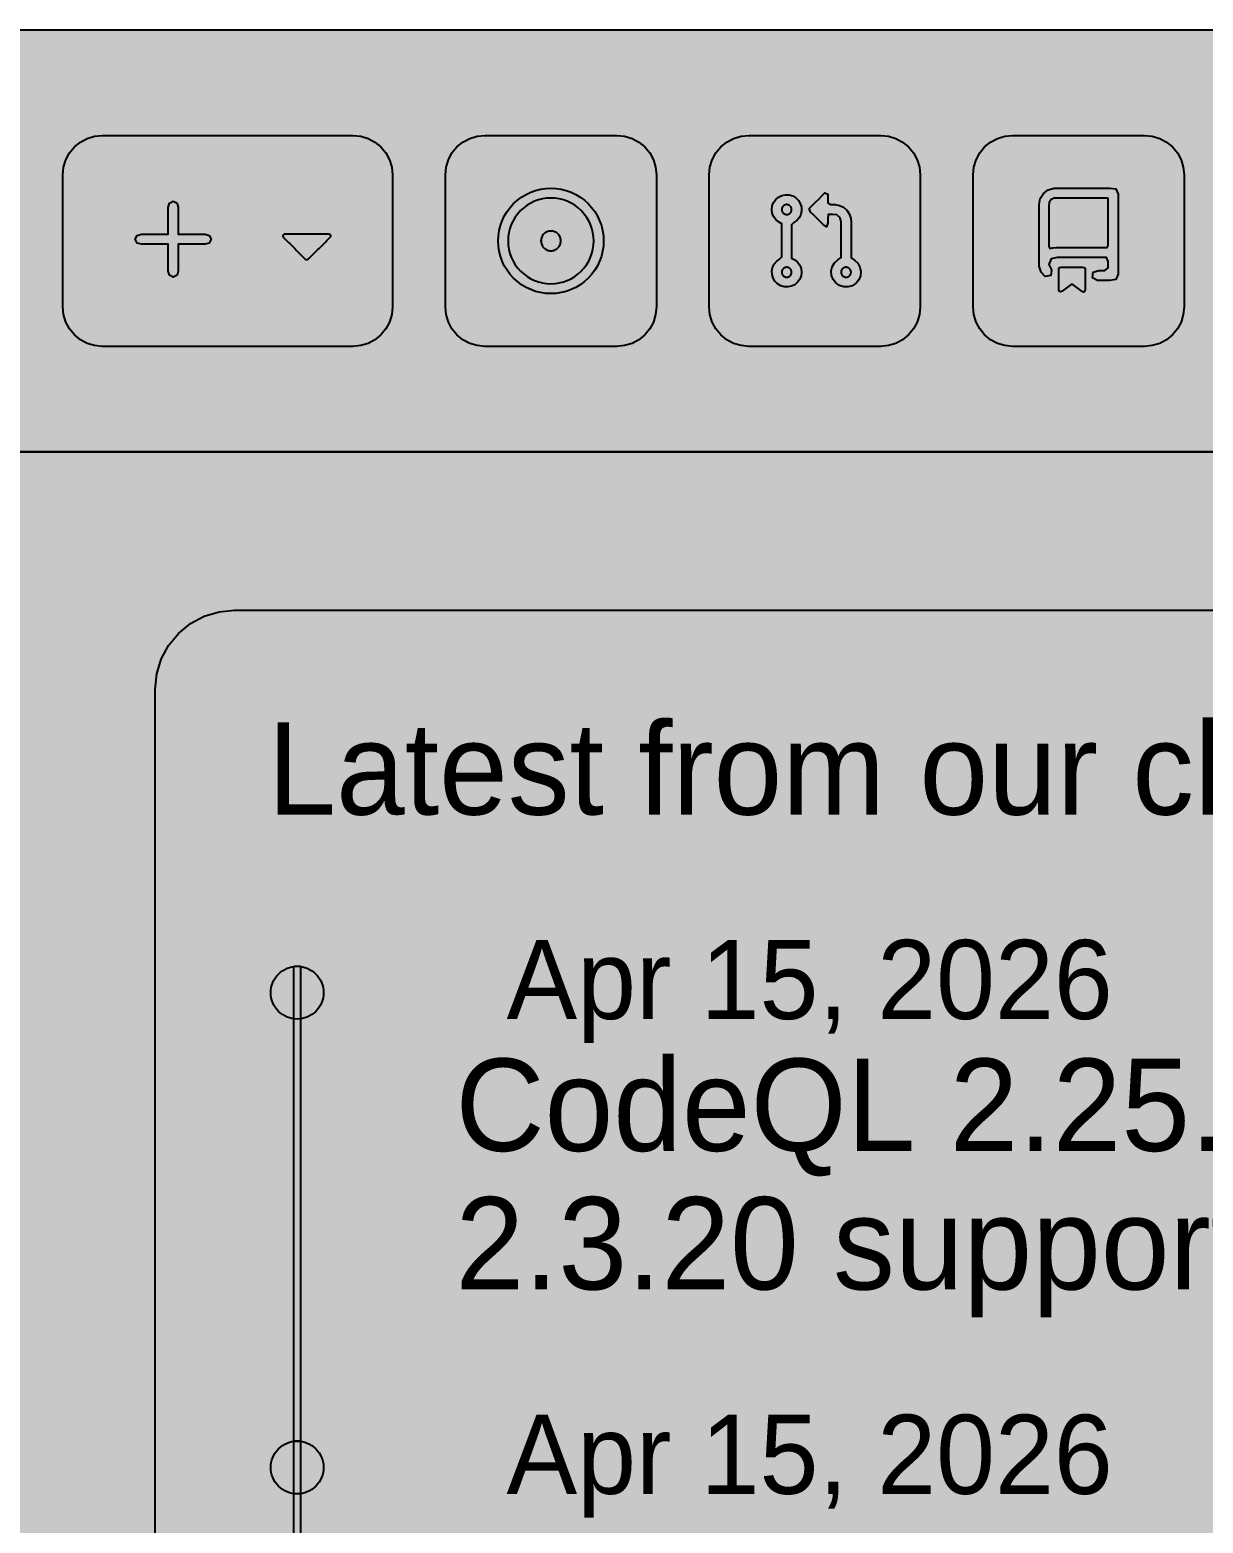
# Model space of a CAD drawing. Extents: x 0 to 2255, y 0 to 8703.
# Drawn here: x 1009 to 1186.9, y 8476.6 to 8703 of the extents above; entities that cross this region are included whole.
import ezdxf

# ---------------------------------------------------------------- set-up
doc = ezdxf.new("R2010")
doc.units = 0

msp = doc.modelspace()

# ---------------------------------------------------------------- hatches: boundary and pattern name
at = {"true_color": 0x0d1117}
for points in [[(0, 8703), (1280, 8703), (1280, 0.44), (0, 0.44)], [(0, 8639), (1280, 8639), (1280, 0.44), (0, 0.44)], [(1040.03, 8615), (1244, 8615), (1244, 8615), (1246.34, 8614.77), (1248.59, 8614.09), (1250.67, 8612.98), (1252.49, 8611.49), (1253.98, 8609.67), (1255.09, 8607.59), (1255.77, 8605.34), (1256, 8603), (1256, 8256), (1256, 8256), (1255.77, 8253.66), (1255.09, 8251.41), (1253.98, 8249.33), (1252.49, 8247.51), (1250.67, 8246.02), (1248.59, 8244.91), (1246.34, 8244.23), (1244, 8244), (1040.03, 8244), (1040.03, 8244), (1037.69, 8244.23), (1035.44, 8244.91), (1033.36, 8246.02), (1031.55, 8247.51), (1030.05, 8249.33), (1028.94, 8251.41), (1028.26, 8253.66), (1028.03, 8256), (1028.03, 8603), (1028.03, 8603), (1028.26, 8605.34), (1028.94, 8607.59), (1030.05, 8609.67), (1031.55, 8611.49), (1033.36, 8612.98), (1035.44, 8614.09), (1037.69, 8614.77), (1040.03, 8615)]]:
    msp.add_hatch(color=256, dxfattribs=at).paths.add_polyline_path(points, flags=0)
at = {"true_color": 0x010409}
for points in [[(0, 8703), (1280, 8703), (1280, 8639), (0, 8639)], [(0, 8639), (1280, 8639), (1280, 0.44), (0, 0.44)]]:
    msp.add_hatch(color=256, dxfattribs=at).paths.add_polyline_path(points, flags=0)
at = {"true_color": 0x9198a1}
h = msp.add_hatch(color=256, dxfattribs=at)
h.paths.add_polyline_path([(1088, 8679), (1088.78, 8678.96), (1089.56, 8678.85), (1090.32, 8678.66), (1091.06, 8678.39), (1091.77, 8678.06), (1092.44, 8677.65), (1093.08, 8677.18), (1093.66, 8676.66), (1094.18, 8676.08), (1094.65, 8675.44), (1095.06, 8674.77), (1095.39, 8674.06), (1095.66, 8673.32), (1095.85, 8672.56), (1095.96, 8671.78), (1096, 8671), (1095.96, 8670.22), (1095.85, 8669.44), (1095.66, 8668.68), (1095.39, 8667.94), (1095.06, 8667.23), (1094.65, 8666.56), (1094.18, 8665.92), (1093.66, 8665.34), (1093.08, 8664.82), (1092.44, 8664.35), (1091.77, 8663.94), (1091.06, 8663.61), (1090.32, 8663.34), (1089.56, 8663.15), (1088.78, 8663.04), (1088, 8663), (1087.22, 8663.04), (1086.44, 8663.15), (1085.68, 8663.34), (1084.94, 8663.61), (1084.23, 8663.94), (1083.56, 8664.35), (1082.92, 8664.82), (1082.34, 8665.34), (1081.82, 8665.92), (1081.35, 8666.56), (1080.94, 8667.23), (1080.61, 8667.94), (1080.34, 8668.68), (1080.15, 8669.44), (1080.04, 8670.22), (1080, 8671), (1080.04, 8671.78), (1080.15, 8672.56), (1080.34, 8673.32), (1080.61, 8674.06), (1080.94, 8674.77), (1081.35, 8675.44), (1081.82, 8676.08), (1082.34, 8676.66), (1082.92, 8677.18), (1083.56, 8677.65), (1084.23, 8678.06), (1084.94, 8678.39), (1085.68, 8678.66), (1086.44, 8678.85), (1087.22, 8678.96), (1088, 8679)], flags=0)
h.paths.add_polyline_path([(1081.5, 8671), (1081.53, 8670.36), (1081.62, 8669.73), (1081.78, 8669.11), (1081.99, 8668.51), (1082.27, 8667.94), (1082.59, 8667.39), (1082.98, 8666.88), (1083.4, 8666.4), (1083.88, 8665.98), (1084.39, 8665.59), (1084.94, 8665.27), (1085.51, 8664.99), (1086.11, 8664.78), (1086.73, 8664.62), (1087.36, 8664.53), (1088, 8664.5), (1088.64, 8664.53), (1089.27, 8664.62), (1089.89, 8664.78), (1090.49, 8664.99), (1091.06, 8665.27), (1091.61, 8665.59), (1092.12, 8665.98), (1092.6, 8666.4), (1093.02, 8666.88), (1093.41, 8667.39), (1093.73, 8667.94), (1094.01, 8668.51), (1094.22, 8669.11), (1094.38, 8669.73), (1094.47, 8670.36), (1094.5, 8671), (1094.47, 8671.64), (1094.38, 8672.27), (1094.22, 8672.89), (1094.01, 8673.49), (1093.73, 8674.06), (1093.41, 8674.61), (1093.02, 8675.12), (1092.6, 8675.6), (1092.12, 8676.02), (1091.61, 8676.41), (1091.06, 8676.73), (1090.49, 8677.01), (1089.89, 8677.22), (1089.27, 8677.38), (1088.64, 8677.47), (1088, 8677.5), (1087.36, 8677.47), (1086.73, 8677.38), (1086.11, 8677.22), (1085.51, 8677.01), (1084.94, 8676.73), (1084.39, 8676.41), (1083.88, 8676.02), (1083.4, 8675.6), (1082.98, 8675.12), (1082.59, 8674.61), (1082.27, 8674.06), (1081.99, 8673.49), (1081.78, 8672.89), (1081.62, 8672.27), (1081.53, 8671.64), (1081.5, 8671)], flags=0)
h = msp.add_hatch(color=256, dxfattribs=at)
h.paths.add_polyline_path([(1121.5, 8675.75), (1121.57, 8676.3), (1121.77, 8676.82), (1122.1, 8677.27), (1122.52, 8677.63), (1123.02, 8677.88), (1123.57, 8677.99), (1124.12, 8677.97), (1124.66, 8677.81), (1125.13, 8677.52), (1125.53, 8677.13), (1125.81, 8676.65), (1125.97, 8676.12), (1125.99, 8675.56), (1125.88, 8675.01), (1125.63, 8674.51), (1125.27, 8674.09), (1124.82, 8673.77), (1124.5, 8673.42), (1124.5, 8672.86), (1124.5, 8672.3), (1124.5, 8671.74), (1124.5, 8671.18), (1124.5, 8670.62), (1124.5, 8670.07), (1124.5, 8669.51), (1124.5, 8668.95), (1124.5, 8668.39), (1124.98, 8668.13), (1125.41, 8667.77), (1125.73, 8667.32), (1125.93, 8666.8), (1126, 8666.25), (1125.93, 8665.7), (1125.73, 8665.18), (1125.4, 8664.72), (1124.98, 8664.36), (1124.48, 8664.12), (1123.93, 8664.01), (1123.38, 8664.03), (1122.84, 8664.19), (1122.37, 8664.48), (1121.97, 8664.87), (1121.69, 8665.35), (1121.53, 8665.88), (1121.51, 8666.44), (1121.62, 8666.98), (1121.87, 8667.48), (1122.23, 8667.91), (1122.68, 8668.23), (1123, 8668.58), (1123, 8669.14), (1123, 8669.7), (1123, 8670.26), (1123, 8670.81), (1123, 8671.37), (1123, 8671.93), (1123, 8672.49), (1123, 8673.05), (1123, 8673.61), (1122.52, 8673.87), (1122.09, 8674.23), (1121.77, 8674.68), (1121.57, 8675.2), (1121.5, 8675.75)], flags=0)
h.paths.add_polyline_path([(1127.18, 8675.93), (1127.65, 8676.4), (1128.13, 8676.88), (1128.6, 8677.35), (1129.08, 8677.83), (1129.55, 8678.3), (1130, 8678.09), (1130, 8677.42), (1130, 8676.75), (1130.42, 8676.5), (1131.1, 8676.5), (1131.76, 8676.38), (1132.36, 8676.1), (1132.87, 8675.66), (1133.24, 8675.1), (1133.46, 8674.47), (1133.5, 8673.8), (1133.5, 8673.13), (1133.5, 8672.45), (1133.5, 8671.78), (1133.5, 8671.11), (1133.5, 8670.44), (1133.5, 8669.77), (1133.5, 8669.09), (1133.5, 8668.42), (1134.05, 8668.09), (1134.53, 8667.62), (1134.86, 8667.04), (1135, 8666.38), (1134.94, 8665.72), (1134.68, 8665.1), (1134.26, 8664.58), (1133.7, 8664.21), (1133.06, 8664.02), (1132.39, 8664.03), (1131.75, 8664.23), (1131.2, 8664.62), (1130.79, 8665.14), (1130.55, 8665.77), (1130.51, 8666.44), (1130.66, 8667.09), (1131, 8667.66), (1131.49, 8668.12), (1132, 8668.48), (1132, 8669.15), (1132, 8669.82), (1132, 8670.49), (1132, 8671.16), (1132, 8671.84), (1132, 8672.51), (1132, 8673.18), (1132, 8673.85), (1131.87, 8674.5), (1131.37, 8674.93), (1130.7, 8675), (1130.03, 8675), (1130, 8674.36), (1130, 8673.69), (1129.8, 8673.11), (1129.28, 8673.47), (1128.8, 8673.95), (1128.32, 8674.43), (1127.85, 8674.9), (1127.37, 8675.38), (1127.18, 8675.93)], flags=0)
h.paths.add_polyline_path([(1123.75, 8676.5), (1123.68, 8676.5), (1123.6, 8676.49), (1123.53, 8676.47), (1123.46, 8676.44), (1123.4, 8676.41), (1123.33, 8676.37), (1123.27, 8676.33), (1123.22, 8676.28), (1123.17, 8676.23), (1123.13, 8676.17), (1123.09, 8676.1), (1123.06, 8676.04), (1123.03, 8675.97), (1123.01, 8675.9), (1123, 8675.82), (1123, 8675.75), (1123, 8675.68), (1123.01, 8675.6), (1123.03, 8675.53), (1123.06, 8675.46), (1123.09, 8675.4), (1123.13, 8675.33), (1123.17, 8675.27), (1123.22, 8675.22), (1123.27, 8675.17), (1123.33, 8675.13), (1123.4, 8675.09), (1123.46, 8675.06), (1123.53, 8675.03), (1123.6, 8675.01), (1123.68, 8675), (1123.75, 8675), (1123.82, 8675), (1123.9, 8675.01), (1123.97, 8675.03), (1124.04, 8675.06), (1124.1, 8675.09), (1124.17, 8675.13), (1124.23, 8675.17), (1124.28, 8675.22), (1124.33, 8675.27), (1124.37, 8675.33), (1124.41, 8675.4), (1124.44, 8675.46), (1124.47, 8675.53), (1124.49, 8675.6), (1124.5, 8675.68), (1124.5, 8675.75), (1124.5, 8675.82), (1124.49, 8675.9), (1124.47, 8675.97), (1124.44, 8676.04), (1124.41, 8676.1), (1124.37, 8676.17), (1124.33, 8676.23), (1124.28, 8676.28), (1124.23, 8676.33), (1124.17, 8676.37), (1124.1, 8676.41), (1124.04, 8676.44), (1123.97, 8676.47), (1123.9, 8676.49), (1123.82, 8676.5), (1123.75, 8676.5)], flags=0)
h.paths.add_polyline_path([(1123.75, 8667), (1123.68, 8667), (1123.6, 8666.99), (1123.53, 8666.97), (1123.46, 8666.94), (1123.4, 8666.91), (1123.33, 8666.87), (1123.27, 8666.83), (1123.22, 8666.78), (1123.17, 8666.73), (1123.13, 8666.67), (1123.09, 8666.6), (1123.06, 8666.54), (1123.03, 8666.47), (1123.01, 8666.4), (1123, 8666.32), (1123, 8666.25), (1123, 8666.18), (1123.01, 8666.1), (1123.03, 8666.03), (1123.06, 8665.96), (1123.09, 8665.9), (1123.13, 8665.83), (1123.17, 8665.77), (1123.22, 8665.72), (1123.27, 8665.67), (1123.33, 8665.63), (1123.4, 8665.59), (1123.46, 8665.56), (1123.53, 8665.53), (1123.6, 8665.51), (1123.68, 8665.5), (1123.75, 8665.5), (1123.82, 8665.5), (1123.9, 8665.51), (1123.97, 8665.53), (1124.04, 8665.56), (1124.1, 8665.59), (1124.17, 8665.63), (1124.23, 8665.67), (1124.28, 8665.72), (1124.33, 8665.77), (1124.37, 8665.83), (1124.41, 8665.9), (1124.44, 8665.96), (1124.47, 8666.03), (1124.49, 8666.1), (1124.5, 8666.18), (1124.5, 8666.25), (1124.5, 8666.32), (1124.49, 8666.4), (1124.47, 8666.47), (1124.44, 8666.54), (1124.41, 8666.6), (1124.37, 8666.67), (1124.33, 8666.73), (1124.28, 8666.78), (1124.23, 8666.83), (1124.17, 8666.87), (1124.1, 8666.91), (1124.04, 8666.94), (1123.97, 8666.97), (1123.9, 8666.99), (1123.82, 8667), (1123.75, 8667)], flags=0)
h.paths.add_polyline_path([(1132, 8666.25), (1132, 8666.18), (1132.01, 8666.1), (1132.03, 8666.03), (1132.06, 8665.96), (1132.09, 8665.9), (1132.13, 8665.83), (1132.17, 8665.77), (1132.22, 8665.72), (1132.27, 8665.67), (1132.33, 8665.63), (1132.4, 8665.59), (1132.46, 8665.56), (1132.53, 8665.53), (1132.6, 8665.51), (1132.68, 8665.5), (1132.75, 8665.5), (1132.82, 8665.5), (1132.9, 8665.51), (1132.97, 8665.53), (1133.04, 8665.56), (1133.1, 8665.59), (1133.17, 8665.63), (1133.23, 8665.67), (1133.28, 8665.72), (1133.33, 8665.77), (1133.37, 8665.83), (1133.41, 8665.9), (1133.44, 8665.96), (1133.47, 8666.03), (1133.49, 8666.1), (1133.5, 8666.18), (1133.5, 8666.25), (1133.5, 8666.32), (1133.49, 8666.4), (1133.47, 8666.47), (1133.44, 8666.54), (1133.41, 8666.6), (1133.37, 8666.67), (1133.33, 8666.73), (1133.28, 8666.78), (1133.23, 8666.83), (1133.17, 8666.87), (1133.1, 8666.91), (1133.04, 8666.94), (1132.97, 8666.97), (1132.9, 8666.99), (1132.82, 8667), (1132.75, 8667), (1132.68, 8667), (1132.6, 8666.99), (1132.53, 8666.97), (1132.46, 8666.94), (1132.4, 8666.91), (1132.33, 8666.87), (1132.27, 8666.83), (1132.22, 8666.78), (1132.17, 8666.73), (1132.13, 8666.67), (1132.09, 8666.6), (1132.06, 8666.54), (1132.03, 8666.47), (1132.01, 8666.4), (1132, 8666.32), (1132, 8666.25)], flags=0)
h = msp.add_hatch(color=256, dxfattribs=at)
h.paths.add_polyline_path([(1162, 8676.5), (1162.17, 8677.41), (1162.67, 8678.2), (1163.41, 8678.75), (1164.31, 8678.99), (1165.24, 8679), (1166.18, 8679), (1167.11, 8679), (1168.05, 8679), (1168.98, 8679), (1169.91, 8679), (1170.85, 8679), (1171.78, 8679), (1172.72, 8679), (1173.63, 8678.9), (1174, 8678.09), (1174, 8677.16), (1174, 8676.23), (1174, 8675.29), (1174, 8674.36), (1174, 8673.42), (1174, 8672.49), (1174, 8671.56), (1174, 8670.62), (1174, 8669.69), (1174, 8668.75), (1174, 8667.82), (1174, 8666.89), (1174, 8665.95), (1173.67, 8665.13), (1172.76, 8665), (1171.83, 8665), (1170.89, 8665), (1170.1, 8665.38), (1170.19, 8666.25), (1171.05, 8666.5), (1171.99, 8666.5), (1172.5, 8666.92), (1172.5, 8667.86), (1172.21, 8668.5), (1171.28, 8668.5), (1170.34, 8668.5), (1169.41, 8668.5), (1168.47, 8668.5), (1167.54, 8668.5), (1166.61, 8668.5), (1165.67, 8668.5), (1164.74, 8668.5), (1163.86, 8668.27), (1163.5, 8667.44), (1163.91, 8666.62), (1163.79, 8665.76), (1162.93, 8665.59), (1162.32, 8666.28), (1162.02, 8667.16), (1162, 8668.09), (1162, 8669.03), (1162, 8669.96), (1162, 8670.9), (1162, 8671.83), (1162, 8672.76), (1162, 8673.7), (1162, 8674.63), (1162, 8675.57), (1162, 8676.5)], flags=0)
h.paths.add_polyline_path([(1172.5, 8677.5), (1171.99, 8677.5), (1171.47, 8677.5), (1170.96, 8677.5), (1170.45, 8677.5), (1169.94, 8677.5), (1169.42, 8677.5), (1168.91, 8677.5), (1168.4, 8677.5), (1167.89, 8677.5), (1167.37, 8677.5), (1166.86, 8677.5), (1166.35, 8677.5), (1165.84, 8677.5), (1165.32, 8677.5), (1164.81, 8677.5), (1164.3, 8677.48), (1163.84, 8677.26), (1163.56, 8676.84), (1163.5, 8676.33), (1163.5, 8675.82), (1163.5, 8675.31), (1163.5, 8674.79), (1163.5, 8674.28), (1163.5, 8673.77), (1163.5, 8673.26), (1163.5, 8672.74), (1163.5, 8672.23), (1163.5, 8671.72), (1163.5, 8671.2), (1163.5, 8670.69), (1163.5, 8670.18), (1163.62, 8669.84), (1164.11, 8669.97), (1164.62, 8670), (1165.13, 8670), (1165.65, 8670), (1166.16, 8670), (1166.67, 8670), (1167.18, 8670), (1167.7, 8670), (1168.21, 8670), (1168.72, 8670), (1169.23, 8670), (1169.75, 8670), (1170.26, 8670), (1170.77, 8670), (1171.29, 8670), (1171.8, 8670), (1172.31, 8670), (1172.5, 8670.32), (1172.5, 8670.84), (1172.5, 8671.35), (1172.5, 8671.86), (1172.5, 8672.37), (1172.5, 8672.89), (1172.5, 8673.4), (1172.5, 8673.91), (1172.5, 8674.42), (1172.5, 8674.94), (1172.5, 8675.45), (1172.5, 8675.96), (1172.5, 8676.47), (1172.5, 8676.99), (1172.5, 8677.5)], flags=0)
h.paths.add_polyline_path([(1165, 8666.75), (1165.11, 8666.96), (1165.35, 8667), (1165.6, 8667), (1165.85, 8667), (1166.09, 8667), (1166.34, 8667), (1166.59, 8667), (1166.84, 8667), (1167.08, 8667), (1167.33, 8667), (1167.58, 8667), (1167.83, 8667), (1168.07, 8667), (1168.32, 8667), (1168.57, 8667), (1168.82, 8666.99), (1168.99, 8666.83), (1169, 8666.58), (1169, 8666.33), (1169, 8666.09), (1169, 8665.84), (1169, 8665.59), (1169, 8665.34), (1169, 8665.1), (1169, 8664.85), (1169, 8664.6), (1169, 8664.35), (1169, 8664.11), (1169, 8663.86), (1169, 8663.61), (1168.96, 8663.37), (1168.76, 8663.25), (1168.54, 8663.35), (1168.34, 8663.5), (1168.14, 8663.64), (1167.94, 8663.79), (1167.75, 8663.94), (1167.55, 8664.09), (1167.35, 8664.24), (1167.15, 8664.39), (1166.92, 8664.42), (1166.71, 8664.28), (1166.52, 8664.14), (1166.32, 8663.99), (1166.12, 8663.84), (1165.92, 8663.69), (1165.72, 8663.54), (1165.52, 8663.39), (1165.32, 8663.26), (1165.09, 8663.31), (1165, 8663.53), (1165, 8663.78), (1165, 8664.03), (1165, 8664.28), (1165, 8664.52), (1165, 8664.77), (1165, 8665.02), (1165, 8665.27), (1165, 8665.51), (1165, 8665.76), (1165, 8666.01), (1165, 8666.26), (1165, 8666.5), (1165, 8666.75)], flags=0)
for points in [[(1030.75, 8677), (1031.34, 8676.71), (1031.5, 8676.07), (1031.5, 8675.39), (1031.5, 8674.71), (1031.5, 8674.04), (1031.5, 8673.36), (1031.5, 8672.68), (1031.5, 8672), (1032.18, 8672), (1032.86, 8672), (1033.54, 8672), (1034.21, 8672), (1034.89, 8672), (1035.57, 8672), (1036.21, 8671.84), (1036.5, 8671.25), (1036.21, 8670.66), (1035.57, 8670.5), (1034.89, 8670.5), (1034.21, 8670.5), (1033.54, 8670.5), (1032.86, 8670.5), (1032.18, 8670.5), (1031.5, 8670.5), (1031.5, 8669.82), (1031.5, 8669.14), (1031.5, 8668.46), (1031.5, 8667.79), (1031.5, 8667.11), (1031.5, 8666.43), (1031.34, 8665.79), (1030.75, 8665.5), (1030.16, 8665.79), (1030, 8666.43), (1030, 8667.11), (1030, 8667.79), (1030, 8668.46), (1030, 8669.14), (1030, 8669.82), (1030, 8670.5), (1029.32, 8670.5), (1028.64, 8670.5), (1027.96, 8670.5), (1027.29, 8670.5), (1026.61, 8670.5), (1025.93, 8670.5), (1025.29, 8670.66), (1025, 8671.25), (1025.29, 8671.84), (1025.93, 8672), (1026.61, 8672), (1027.29, 8672), (1027.96, 8672), (1028.64, 8672), (1029.32, 8672), (1030, 8672), (1030, 8672.68), (1030, 8673.36), (1030, 8674.04), (1030, 8674.71), (1030, 8675.39), (1030, 8676.07), (1030.16, 8676.71), (1030.75, 8677)], [(1047.43, 8671.57), (1047.63, 8671.37), (1047.82, 8671.18), (1048.02, 8670.98), (1048.22, 8670.78), (1048.42, 8670.58), (1048.62, 8670.38), (1048.82, 8670.18), (1049.02, 8669.98), (1049.21, 8669.79), (1049.41, 8669.59), (1049.61, 8669.39), (1049.81, 8669.19), (1050.01, 8668.99), (1050.21, 8668.79), (1050.41, 8668.59), (1050.6, 8668.4), (1050.8, 8668.2), (1051.05, 8668.11), (1051.28, 8668.28), (1051.47, 8668.47), (1051.67, 8668.67), (1051.87, 8668.87), (1052.07, 8669.07), (1052.27, 8669.27), (1052.47, 8669.47), (1052.67, 8669.67), (1052.86, 8669.86), (1053.06, 8670.06), (1053.26, 8670.26), (1053.46, 8670.46), (1053.66, 8670.66), (1053.86, 8670.86), (1054.05, 8671.05), (1054.25, 8671.25), (1054.45, 8671.45), (1054.63, 8671.66), (1054.58, 8671.92), (1054.31, 8672), (1054.03, 8672), (1053.75, 8672), (1053.47, 8672), (1053.19, 8672), (1052.91, 8672), (1052.63, 8672), (1052.35, 8672), (1052.07, 8672), (1051.79, 8672), (1051.51, 8672), (1051.23, 8672), (1050.95, 8672), (1050.66, 8672), (1050.38, 8672), (1050.1, 8672), (1049.82, 8672), (1049.54, 8672), (1049.26, 8672), (1048.98, 8672), (1048.7, 8672), (1048.42, 8672), (1048.14, 8672), (1047.86, 8672), (1047.58, 8672), (1047.37, 8671.83), (1047.43, 8671.57)], [(1088, 8669.5), (1088.15, 8669.51), (1088.29, 8669.53), (1088.44, 8669.56), (1088.57, 8669.61), (1088.71, 8669.68), (1088.83, 8669.75), (1088.95, 8669.84), (1089.06, 8669.94), (1089.16, 8670.05), (1089.25, 8670.17), (1089.32, 8670.29), (1089.39, 8670.43), (1089.44, 8670.56), (1089.47, 8670.71), (1089.49, 8670.85), (1089.5, 8671), (1089.49, 8671.15), (1089.47, 8671.29), (1089.44, 8671.44), (1089.39, 8671.57), (1089.32, 8671.71), (1089.25, 8671.83), (1089.16, 8671.95), (1089.06, 8672.06), (1088.95, 8672.16), (1088.83, 8672.25), (1088.71, 8672.32), (1088.57, 8672.39), (1088.44, 8672.44), (1088.29, 8672.47), (1088.15, 8672.49), (1088, 8672.5), (1087.85, 8672.49), (1087.71, 8672.47), (1087.56, 8672.44), (1087.43, 8672.39), (1087.29, 8672.32), (1087.17, 8672.25), (1087.05, 8672.16), (1086.94, 8672.06), (1086.84, 8671.95), (1086.75, 8671.83), (1086.68, 8671.71), (1086.61, 8671.57), (1086.56, 8671.44), (1086.53, 8671.29), (1086.51, 8671.15), (1086.5, 8671), (1086.51, 8670.85), (1086.53, 8670.71), (1086.56, 8670.56), (1086.61, 8670.43), (1086.68, 8670.29), (1086.75, 8670.17), (1086.84, 8670.05), (1086.94, 8669.94), (1087.05, 8669.84), (1087.17, 8669.75), (1087.29, 8669.68), (1087.43, 8669.61), (1087.56, 8669.56), (1087.71, 8669.53), (1087.85, 8669.51), (1088, 8669.5)]]:
    msp.add_hatch(color=256, dxfattribs=at).paths.add_polyline_path(points, flags=0)
at = {"true_color": 0x3d444d}
for points in [[(1049.53, 8561), (1049.92, 8560.98), (1050.31, 8560.92), (1050.69, 8560.83), (1051.06, 8560.7), (1051.42, 8560.53), (1051.75, 8560.33), (1052.07, 8560.09), (1052.36, 8559.83), (1052.62, 8559.54), (1052.86, 8559.22), (1053.06, 8558.89), (1053.23, 8558.53), (1053.36, 8558.16), (1053.46, 8557.78), (1053.51, 8557.39), (1053.53, 8557), (1053.51, 8556.61), (1053.46, 8556.22), (1053.36, 8555.84), (1053.23, 8555.47), (1053.06, 8555.11), (1052.86, 8554.78), (1052.62, 8554.46), (1052.36, 8554.17), (1052.07, 8553.91), (1051.75, 8553.67), (1051.42, 8553.47), (1051.06, 8553.3), (1050.69, 8553.17), (1050.31, 8553.08), (1049.92, 8553.02), (1049.53, 8553), (1049.14, 8553.02), (1048.75, 8553.08), (1048.37, 8553.17), (1048, 8553.3), (1047.65, 8553.47), (1047.31, 8553.67), (1046.99, 8553.91), (1046.7, 8554.17), (1046.44, 8554.46), (1046.2, 8554.78), (1046, 8555.11), (1045.83, 8555.47), (1045.7, 8555.84), (1045.61, 8556.22), (1045.55, 8556.61), (1045.53, 8557), (1045.55, 8557.39), (1045.61, 8557.78), (1045.7, 8558.16), (1045.83, 8558.53), (1046, 8558.89), (1046.2, 8559.22), (1046.44, 8559.54), (1046.7, 8559.83), (1046.99, 8560.09), (1047.31, 8560.33), (1047.65, 8560.53), (1048, 8560.7), (1048.37, 8560.83), (1048.75, 8560.92), (1049.14, 8560.98), (1049.53, 8561)], [(1049.03, 8561), (1050.03, 8561), (1050.03, 8489), (1049.03, 8489)], [(1049.53, 8489), (1049.92, 8488.98), (1050.31, 8488.92), (1050.69, 8488.83), (1051.06, 8488.7), (1051.42, 8488.53), (1051.75, 8488.33), (1052.07, 8488.09), (1052.36, 8487.83), (1052.62, 8487.54), (1052.86, 8487.22), (1053.06, 8486.89), (1053.23, 8486.53), (1053.36, 8486.16), (1053.46, 8485.78), (1053.51, 8485.39), (1053.53, 8485), (1053.51, 8484.61), (1053.46, 8484.22), (1053.36, 8483.84), (1053.23, 8483.47), (1053.06, 8483.11), (1052.86, 8482.78), (1052.62, 8482.46), (1052.36, 8482.17), (1052.07, 8481.91), (1051.75, 8481.67), (1051.42, 8481.47), (1051.06, 8481.3), (1050.69, 8481.17), (1050.31, 8481.08), (1049.92, 8481.02), (1049.53, 8481), (1049.14, 8481.02), (1048.75, 8481.08), (1048.37, 8481.17), (1048, 8481.3), (1047.65, 8481.47), (1047.31, 8481.67), (1046.99, 8481.91), (1046.7, 8482.17), (1046.44, 8482.46), (1046.2, 8482.78), (1046, 8483.11), (1045.83, 8483.47), (1045.7, 8483.84), (1045.61, 8484.22), (1045.55, 8484.61), (1045.53, 8485), (1045.55, 8485.39), (1045.61, 8485.78), (1045.7, 8486.16), (1045.83, 8486.53), (1046, 8486.89), (1046.2, 8487.22), (1046.44, 8487.54), (1046.7, 8487.83), (1046.99, 8488.09), (1047.31, 8488.33), (1047.65, 8488.53), (1048, 8488.7), (1048.37, 8488.83), (1048.75, 8488.92), (1049.14, 8488.98), (1049.53, 8489)], [(1049.03, 8489), (1050.03, 8489), (1050.03, 8417), (1049.03, 8417)]]:
    msp.add_hatch(color=256, dxfattribs=at).paths.add_polyline_path(points, flags=0)

# ---------------------------------------------------------------- linework, layer by layer
at = {"true_color": 0x0d1117}
for points in [[(0, 8703), (1280, 8703), (1280, 0.44), (0, 0.44)], [(0, 8639), (1280, 8639), (1280, 0.44), (0, 0.44)]]:
    msp.add_lwpolyline(points, close=True, dxfattribs=at)
at = {"true_color": 0x010409}
for points in [[(0, 8703), (1280, 8703), (1280, 8639), (0, 8639)], [(0, 8639), (1280, 8639), (1280, 0.44), (0, 0.44)]]:
    msp.add_lwpolyline(points, close=True, dxfattribs=at)
at = {"true_color": 0x3d444d}
for points in [[(1020, 8687), (1058, 8687), (1058, 8687), (1059.17, 8686.88), (1060.3, 8686.54), (1061.33, 8685.99), (1062.24, 8685.24), (1062.99, 8684.33), (1063.54, 8683.3), (1063.88, 8682.17), (1064, 8681), (1064, 8661), (1064, 8661), (1063.88, 8659.83), (1063.54, 8658.7), (1062.99, 8657.67), (1062.24, 8656.76), (1061.33, 8656.01), (1060.3, 8655.46), (1059.17, 8655.12), (1058, 8655), (1020, 8655), (1020, 8655), (1018.83, 8655.12), (1017.7, 8655.46), (1016.67, 8656.01), (1015.76, 8656.76), (1015.01, 8657.67), (1014.46, 8658.7), (1014.12, 8659.83), (1014, 8661), (1014, 8681), (1014, 8681), (1014.12, 8682.17), (1014.46, 8683.3), (1015.01, 8684.33), (1015.76, 8685.24), (1016.67, 8685.99), (1017.7, 8686.54), (1018.83, 8686.88), (1020, 8687)], [(1078, 8687), (1098, 8687), (1098, 8687), (1099.17, 8686.88), (1100.3, 8686.54), (1101.33, 8685.99), (1102.24, 8685.24), (1102.99, 8684.33), (1103.54, 8683.3), (1103.88, 8682.17), (1104, 8681), (1104, 8661), (1104, 8661), (1103.88, 8659.83), (1103.54, 8658.7), (1102.99, 8657.67), (1102.24, 8656.76), (1101.33, 8656.01), (1100.3, 8655.46), (1099.17, 8655.12), (1098, 8655), (1078, 8655), (1078, 8655), (1076.83, 8655.12), (1075.7, 8655.46), (1074.67, 8656.01), (1073.76, 8656.76), (1073.01, 8657.67), (1072.46, 8658.7), (1072.12, 8659.83), (1072, 8661), (1072, 8681), (1072, 8681), (1072.12, 8682.17), (1072.46, 8683.3), (1073.01, 8684.33), (1073.76, 8685.24), (1074.67, 8685.99), (1075.7, 8686.54), (1076.83, 8686.88), (1078, 8687)], [(1118, 8687), (1138, 8687), (1138, 8687), (1139.17, 8686.88), (1140.3, 8686.54), (1141.33, 8685.99), (1142.24, 8685.24), (1142.99, 8684.33), (1143.54, 8683.3), (1143.88, 8682.17), (1144, 8681), (1144, 8661), (1144, 8661), (1143.88, 8659.83), (1143.54, 8658.7), (1142.99, 8657.67), (1142.24, 8656.76), (1141.33, 8656.01), (1140.3, 8655.46), (1139.17, 8655.12), (1138, 8655), (1118, 8655), (1118, 8655), (1116.83, 8655.12), (1115.7, 8655.46), (1114.67, 8656.01), (1113.76, 8656.76), (1113.01, 8657.67), (1112.46, 8658.7), (1112.12, 8659.83), (1112, 8661), (1112, 8681), (1112, 8681), (1112.12, 8682.17), (1112.46, 8683.3), (1113.01, 8684.33), (1113.76, 8685.24), (1114.67, 8685.99), (1115.7, 8686.54), (1116.83, 8686.88), (1118, 8687)], [(1158, 8687), (1178, 8687), (1178, 8687), (1179.17, 8686.88), (1180.3, 8686.54), (1181.33, 8685.99), (1182.24, 8685.24), (1182.99, 8684.33), (1183.54, 8683.3), (1183.88, 8682.17), (1184, 8681), (1184, 8661), (1184, 8661), (1183.88, 8659.83), (1183.54, 8658.7), (1182.99, 8657.67), (1182.24, 8656.76), (1181.33, 8656.01), (1180.3, 8655.46), (1179.17, 8655.12), (1178, 8655), (1158, 8655), (1158, 8655), (1156.83, 8655.12), (1155.7, 8655.46), (1154.67, 8656.01), (1153.76, 8656.76), (1153.01, 8657.67), (1152.46, 8658.7), (1152.12, 8659.83), (1152, 8661), (1152, 8681), (1152, 8681), (1152.12, 8682.17), (1152.46, 8683.3), (1153.01, 8684.33), (1153.76, 8685.24), (1154.67, 8685.99), (1155.7, 8686.54), (1156.83, 8686.88), (1158, 8687)], [(1049.53, 8561), (1049.92, 8560.98), (1050.31, 8560.92), (1050.69, 8560.83), (1051.06, 8560.7), (1051.42, 8560.53), (1051.75, 8560.33), (1052.07, 8560.09), (1052.36, 8559.83), (1052.62, 8559.54), (1052.86, 8559.22), (1053.06, 8558.89), (1053.23, 8558.53), (1053.36, 8558.16), (1053.46, 8557.78), (1053.51, 8557.39), (1053.53, 8557), (1053.51, 8556.61), (1053.46, 8556.22), (1053.36, 8555.84), (1053.23, 8555.47), (1053.06, 8555.11), (1052.86, 8554.78), (1052.62, 8554.46), (1052.36, 8554.17), (1052.07, 8553.91), (1051.75, 8553.67), (1051.42, 8553.47), (1051.06, 8553.3), (1050.69, 8553.17), (1050.31, 8553.08), (1049.92, 8553.02), (1049.53, 8553), (1049.14, 8553.02), (1048.75, 8553.08), (1048.37, 8553.17), (1048, 8553.3), (1047.65, 8553.47), (1047.31, 8553.67), (1046.99, 8553.91), (1046.7, 8554.17), (1046.44, 8554.46), (1046.2, 8554.78), (1046, 8555.11), (1045.83, 8555.47), (1045.7, 8555.84), (1045.61, 8556.22), (1045.55, 8556.61), (1045.53, 8557), (1045.55, 8557.39), (1045.61, 8557.78), (1045.7, 8558.16), (1045.83, 8558.53), (1046, 8558.89), (1046.2, 8559.22), (1046.44, 8559.54), (1046.7, 8559.83), (1046.99, 8560.09), (1047.31, 8560.33), (1047.65, 8560.53), (1048, 8560.7), (1048.37, 8560.83), (1048.75, 8560.92), (1049.14, 8560.98), (1049.53, 8561)], [(1049.03, 8561), (1050.03, 8561), (1050.03, 8489), (1049.03, 8489)], [(1049.53, 8489), (1049.92, 8488.98), (1050.31, 8488.92), (1050.69, 8488.83), (1051.06, 8488.7), (1051.42, 8488.53), (1051.75, 8488.33), (1052.07, 8488.09), (1052.36, 8487.83), (1052.62, 8487.54), (1052.86, 8487.22), (1053.06, 8486.89), (1053.23, 8486.53), (1053.36, 8486.16), (1053.46, 8485.78), (1053.51, 8485.39), (1053.53, 8485), (1053.51, 8484.61), (1053.46, 8484.22), (1053.36, 8483.84), (1053.23, 8483.47), (1053.06, 8483.11), (1052.86, 8482.78), (1052.62, 8482.46), (1052.36, 8482.17), (1052.07, 8481.91), (1051.75, 8481.67), (1051.42, 8481.47), (1051.06, 8481.3), (1050.69, 8481.17), (1050.31, 8481.08), (1049.92, 8481.02), (1049.53, 8481), (1049.14, 8481.02), (1048.75, 8481.08), (1048.37, 8481.17), (1048, 8481.3), (1047.65, 8481.47), (1047.31, 8481.67), (1046.99, 8481.91), (1046.7, 8482.17), (1046.44, 8482.46), (1046.2, 8482.78), (1046, 8483.11), (1045.83, 8483.47), (1045.7, 8483.84), (1045.61, 8484.22), (1045.55, 8484.61), (1045.53, 8485), (1045.55, 8485.39), (1045.61, 8485.78), (1045.7, 8486.16), (1045.83, 8486.53), (1046, 8486.89), (1046.2, 8487.22), (1046.44, 8487.54), (1046.7, 8487.83), (1046.99, 8488.09), (1047.31, 8488.33), (1047.65, 8488.53), (1048, 8488.7), (1048.37, 8488.83), (1048.75, 8488.92), (1049.14, 8488.98), (1049.53, 8489)], [(1049.03, 8489), (1050.03, 8489), (1050.03, 8417), (1049.03, 8417)]]:
    msp.add_lwpolyline(points, close=True, dxfattribs=at)
at = {"true_color": 0x9198a1}
for points in [[(1088, 8679), (1088.78, 8678.96), (1089.56, 8678.85), (1090.32, 8678.66), (1091.06, 8678.39), (1091.77, 8678.06), (1092.44, 8677.65), (1093.08, 8677.18), (1093.66, 8676.66), (1094.18, 8676.08), (1094.65, 8675.44), (1095.06, 8674.77), (1095.39, 8674.06), (1095.66, 8673.32), (1095.85, 8672.56), (1095.96, 8671.78), (1096, 8671), (1095.96, 8670.22), (1095.85, 8669.44), (1095.66, 8668.68), (1095.39, 8667.94), (1095.06, 8667.23), (1094.65, 8666.56), (1094.18, 8665.92), (1093.66, 8665.34), (1093.08, 8664.82), (1092.44, 8664.35), (1091.77, 8663.94), (1091.06, 8663.61), (1090.32, 8663.34), (1089.56, 8663.15), (1088.78, 8663.04), (1088, 8663), (1087.22, 8663.04), (1086.44, 8663.15), (1085.68, 8663.34), (1084.94, 8663.61), (1084.23, 8663.94), (1083.56, 8664.35), (1082.92, 8664.82), (1082.34, 8665.34), (1081.82, 8665.92), (1081.35, 8666.56), (1080.94, 8667.23), (1080.61, 8667.94), (1080.34, 8668.68), (1080.15, 8669.44), (1080.04, 8670.22), (1080, 8671), (1080.04, 8671.78), (1080.15, 8672.56), (1080.34, 8673.32), (1080.61, 8674.06), (1080.94, 8674.77), (1081.35, 8675.44), (1081.82, 8676.08), (1082.34, 8676.66), (1082.92, 8677.18), (1083.56, 8677.65), (1084.23, 8678.06), (1084.94, 8678.39), (1085.68, 8678.66), (1086.44, 8678.85), (1087.22, 8678.96), (1088, 8679)], [(1081.5, 8671), (1081.53, 8670.36), (1081.62, 8669.73), (1081.78, 8669.11), (1081.99, 8668.51), (1082.27, 8667.94), (1082.59, 8667.39), (1082.98, 8666.88), (1083.4, 8666.4), (1083.88, 8665.98), (1084.39, 8665.59), (1084.94, 8665.27), (1085.51, 8664.99), (1086.11, 8664.78), (1086.73, 8664.62), (1087.36, 8664.53), (1088, 8664.5), (1088.64, 8664.53), (1089.27, 8664.62), (1089.89, 8664.78), (1090.49, 8664.99), (1091.06, 8665.27), (1091.61, 8665.59), (1092.12, 8665.98), (1092.6, 8666.4), (1093.02, 8666.88), (1093.41, 8667.39), (1093.73, 8667.94), (1094.01, 8668.51), (1094.22, 8669.11), (1094.38, 8669.73), (1094.47, 8670.36), (1094.5, 8671), (1094.47, 8671.64), (1094.38, 8672.27), (1094.22, 8672.89), (1094.01, 8673.49), (1093.73, 8674.06), (1093.41, 8674.61), (1093.02, 8675.12), (1092.6, 8675.6), (1092.12, 8676.02), (1091.61, 8676.41), (1091.06, 8676.73), (1090.49, 8677.01), (1089.89, 8677.22), (1089.27, 8677.38), (1088.64, 8677.47), (1088, 8677.5), (1087.36, 8677.47), (1086.73, 8677.38), (1086.11, 8677.22), (1085.51, 8677.01), (1084.94, 8676.73), (1084.39, 8676.41), (1083.88, 8676.02), (1083.4, 8675.6), (1082.98, 8675.12), (1082.59, 8674.61), (1082.27, 8674.06), (1081.99, 8673.49), (1081.78, 8672.89), (1081.62, 8672.27), (1081.53, 8671.64), (1081.5, 8671)], [(1121.5, 8675.75), (1121.57, 8676.3), (1121.77, 8676.82), (1122.1, 8677.27), (1122.52, 8677.63), (1123.02, 8677.88), (1123.57, 8677.99), (1124.12, 8677.97), (1124.66, 8677.81), (1125.13, 8677.52), (1125.53, 8677.13), (1125.81, 8676.65), (1125.97, 8676.12), (1125.99, 8675.56), (1125.88, 8675.01), (1125.63, 8674.51), (1125.27, 8674.09), (1124.82, 8673.77), (1124.5, 8673.42), (1124.5, 8672.86), (1124.5, 8672.3), (1124.5, 8671.74), (1124.5, 8671.18), (1124.5, 8670.62), (1124.5, 8670.07), (1124.5, 8669.51), (1124.5, 8668.95), (1124.5, 8668.39), (1124.98, 8668.13), (1125.41, 8667.77), (1125.73, 8667.32), (1125.93, 8666.8), (1126, 8666.25), (1125.93, 8665.7), (1125.73, 8665.18), (1125.4, 8664.72), (1124.98, 8664.36), (1124.48, 8664.12), (1123.93, 8664.01), (1123.38, 8664.03), (1122.84, 8664.19), (1122.37, 8664.48), (1121.97, 8664.87), (1121.69, 8665.35), (1121.53, 8665.88), (1121.51, 8666.44), (1121.62, 8666.98), (1121.87, 8667.48), (1122.23, 8667.91), (1122.68, 8668.23), (1123, 8668.58), (1123, 8669.14), (1123, 8669.7), (1123, 8670.26), (1123, 8670.81), (1123, 8671.37), (1123, 8671.93), (1123, 8672.49), (1123, 8673.05), (1123, 8673.61), (1122.52, 8673.87), (1122.09, 8674.23), (1121.77, 8674.68), (1121.57, 8675.2), (1121.5, 8675.75)], [(1127.18, 8675.93), (1127.65, 8676.4), (1128.13, 8676.88), (1128.6, 8677.35), (1129.08, 8677.83), (1129.55, 8678.3), (1130, 8678.09), (1130, 8677.42), (1130, 8676.75), (1130.42, 8676.5), (1131.1, 8676.5), (1131.76, 8676.38), (1132.36, 8676.1), (1132.87, 8675.66), (1133.24, 8675.1), (1133.46, 8674.47), (1133.5, 8673.8), (1133.5, 8673.13), (1133.5, 8672.45), (1133.5, 8671.78), (1133.5, 8671.11), (1133.5, 8670.44), (1133.5, 8669.77), (1133.5, 8669.09), (1133.5, 8668.42), (1134.05, 8668.09), (1134.53, 8667.62), (1134.86, 8667.04), (1135, 8666.38), (1134.94, 8665.72), (1134.68, 8665.1), (1134.26, 8664.58), (1133.7, 8664.21), (1133.06, 8664.02), (1132.39, 8664.03), (1131.75, 8664.23), (1131.2, 8664.62), (1130.79, 8665.14), (1130.55, 8665.77), (1130.51, 8666.44), (1130.66, 8667.09), (1131, 8667.66), (1131.49, 8668.12), (1132, 8668.48), (1132, 8669.15), (1132, 8669.82), (1132, 8670.49), (1132, 8671.16), (1132, 8671.84), (1132, 8672.51), (1132, 8673.18), (1132, 8673.85), (1131.87, 8674.5), (1131.37, 8674.93), (1130.7, 8675), (1130.03, 8675), (1130, 8674.36), (1130, 8673.69), (1129.8, 8673.11), (1129.28, 8673.47), (1128.8, 8673.95), (1128.32, 8674.43), (1127.85, 8674.9), (1127.37, 8675.38), (1127.18, 8675.93)], [(1162, 8676.5), (1162.17, 8677.41), (1162.67, 8678.2), (1163.41, 8678.75), (1164.31, 8678.99), (1165.24, 8679), (1166.18, 8679), (1167.11, 8679), (1168.05, 8679), (1168.98, 8679), (1169.91, 8679), (1170.85, 8679), (1171.78, 8679), (1172.72, 8679), (1173.63, 8678.9), (1174, 8678.09), (1174, 8677.16), (1174, 8676.23), (1174, 8675.29), (1174, 8674.36), (1174, 8673.42), (1174, 8672.49), (1174, 8671.56), (1174, 8670.62), (1174, 8669.69), (1174, 8668.75), (1174, 8667.82), (1174, 8666.89), (1174, 8665.95), (1173.67, 8665.13), (1172.76, 8665), (1171.83, 8665), (1170.89, 8665), (1170.1, 8665.38), (1170.19, 8666.25), (1171.05, 8666.5), (1171.99, 8666.5), (1172.5, 8666.92), (1172.5, 8667.86), (1172.21, 8668.5), (1171.28, 8668.5), (1170.34, 8668.5), (1169.41, 8668.5), (1168.47, 8668.5), (1167.54, 8668.5), (1166.61, 8668.5), (1165.67, 8668.5), (1164.74, 8668.5), (1163.86, 8668.27), (1163.5, 8667.44), (1163.91, 8666.62), (1163.79, 8665.76), (1162.93, 8665.59), (1162.32, 8666.28), (1162.02, 8667.16), (1162, 8668.09), (1162, 8669.03), (1162, 8669.96), (1162, 8670.9), (1162, 8671.83), (1162, 8672.76), (1162, 8673.7), (1162, 8674.63), (1162, 8675.57), (1162, 8676.5)], [(1172.5, 8677.5), (1171.99, 8677.5), (1171.47, 8677.5), (1170.96, 8677.5), (1170.45, 8677.5), (1169.94, 8677.5), (1169.42, 8677.5), (1168.91, 8677.5), (1168.4, 8677.5), (1167.89, 8677.5), (1167.37, 8677.5), (1166.86, 8677.5), (1166.35, 8677.5), (1165.84, 8677.5), (1165.32, 8677.5), (1164.81, 8677.5), (1164.3, 8677.48), (1163.84, 8677.26), (1163.56, 8676.84), (1163.5, 8676.33), (1163.5, 8675.82), (1163.5, 8675.31), (1163.5, 8674.79), (1163.5, 8674.28), (1163.5, 8673.77), (1163.5, 8673.26), (1163.5, 8672.74), (1163.5, 8672.23), (1163.5, 8671.72), (1163.5, 8671.2), (1163.5, 8670.69), (1163.5, 8670.18), (1163.62, 8669.84), (1164.11, 8669.97), (1164.62, 8670), (1165.13, 8670), (1165.65, 8670), (1166.16, 8670), (1166.67, 8670), (1167.18, 8670), (1167.7, 8670), (1168.21, 8670), (1168.72, 8670), (1169.23, 8670), (1169.75, 8670), (1170.26, 8670), (1170.77, 8670), (1171.29, 8670), (1171.8, 8670), (1172.31, 8670), (1172.5, 8670.32), (1172.5, 8670.84), (1172.5, 8671.35), (1172.5, 8671.86), (1172.5, 8672.37), (1172.5, 8672.89), (1172.5, 8673.4), (1172.5, 8673.91), (1172.5, 8674.42), (1172.5, 8674.94), (1172.5, 8675.45), (1172.5, 8675.96), (1172.5, 8676.47), (1172.5, 8676.99), (1172.5, 8677.5)], [(1030.75, 8677), (1031.34, 8676.71), (1031.5, 8676.07), (1031.5, 8675.39), (1031.5, 8674.71), (1031.5, 8674.04), (1031.5, 8673.36), (1031.5, 8672.68), (1031.5, 8672), (1032.18, 8672), (1032.86, 8672), (1033.54, 8672), (1034.21, 8672), (1034.89, 8672), (1035.57, 8672), (1036.21, 8671.84), (1036.5, 8671.25), (1036.21, 8670.66), (1035.57, 8670.5), (1034.89, 8670.5), (1034.21, 8670.5), (1033.54, 8670.5), (1032.86, 8670.5), (1032.18, 8670.5), (1031.5, 8670.5), (1031.5, 8669.82), (1031.5, 8669.14), (1031.5, 8668.46), (1031.5, 8667.79), (1031.5, 8667.11), (1031.5, 8666.43), (1031.34, 8665.79), (1030.75, 8665.5), (1030.16, 8665.79), (1030, 8666.43), (1030, 8667.11), (1030, 8667.79), (1030, 8668.46), (1030, 8669.14), (1030, 8669.82), (1030, 8670.5), (1029.32, 8670.5), (1028.64, 8670.5), (1027.96, 8670.5), (1027.29, 8670.5), (1026.61, 8670.5), (1025.93, 8670.5), (1025.29, 8670.66), (1025, 8671.25), (1025.29, 8671.84), (1025.93, 8672), (1026.61, 8672), (1027.29, 8672), (1027.96, 8672), (1028.64, 8672), (1029.32, 8672), (1030, 8672), (1030, 8672.68), (1030, 8673.36), (1030, 8674.04), (1030, 8674.71), (1030, 8675.39), (1030, 8676.07), (1030.16, 8676.71), (1030.75, 8677)], [(1123.75, 8676.5), (1123.68, 8676.5), (1123.6, 8676.49), (1123.53, 8676.47), (1123.46, 8676.44), (1123.4, 8676.41), (1123.33, 8676.37), (1123.27, 8676.33), (1123.22, 8676.28), (1123.17, 8676.23), (1123.13, 8676.17), (1123.09, 8676.1), (1123.06, 8676.04), (1123.03, 8675.97), (1123.01, 8675.9), (1123, 8675.82), (1123, 8675.75), (1123, 8675.68), (1123.01, 8675.6), (1123.03, 8675.53), (1123.06, 8675.46), (1123.09, 8675.4), (1123.13, 8675.33), (1123.17, 8675.27), (1123.22, 8675.22), (1123.27, 8675.17), (1123.33, 8675.13), (1123.4, 8675.09), (1123.46, 8675.06), (1123.53, 8675.03), (1123.6, 8675.01), (1123.68, 8675), (1123.75, 8675), (1123.82, 8675), (1123.9, 8675.01), (1123.97, 8675.03), (1124.04, 8675.06), (1124.1, 8675.09), (1124.17, 8675.13), (1124.23, 8675.17), (1124.28, 8675.22), (1124.33, 8675.27), (1124.37, 8675.33), (1124.41, 8675.4), (1124.44, 8675.46), (1124.47, 8675.53), (1124.49, 8675.6), (1124.5, 8675.68), (1124.5, 8675.75), (1124.5, 8675.82), (1124.49, 8675.9), (1124.47, 8675.97), (1124.44, 8676.04), (1124.41, 8676.1), (1124.37, 8676.17), (1124.33, 8676.23), (1124.28, 8676.28), (1124.23, 8676.33), (1124.17, 8676.37), (1124.1, 8676.41), (1124.04, 8676.44), (1123.97, 8676.47), (1123.9, 8676.49), (1123.82, 8676.5), (1123.75, 8676.5)], [(1047.43, 8671.57), (1047.63, 8671.37), (1047.82, 8671.18), (1048.02, 8670.98), (1048.22, 8670.78), (1048.42, 8670.58), (1048.62, 8670.38), (1048.82, 8670.18), (1049.02, 8669.98), (1049.21, 8669.79), (1049.41, 8669.59), (1049.61, 8669.39), (1049.81, 8669.19), (1050.01, 8668.99), (1050.21, 8668.79), (1050.41, 8668.59), (1050.6, 8668.4), (1050.8, 8668.2), (1051.05, 8668.11), (1051.28, 8668.28), (1051.47, 8668.47), (1051.67, 8668.67), (1051.87, 8668.87), (1052.07, 8669.07), (1052.27, 8669.27), (1052.47, 8669.47), (1052.67, 8669.67), (1052.86, 8669.86), (1053.06, 8670.06), (1053.26, 8670.26), (1053.46, 8670.46), (1053.66, 8670.66), (1053.86, 8670.86), (1054.05, 8671.05), (1054.25, 8671.25), (1054.45, 8671.45), (1054.63, 8671.66), (1054.58, 8671.92), (1054.31, 8672), (1054.03, 8672), (1053.75, 8672), (1053.47, 8672), (1053.19, 8672), (1052.91, 8672), (1052.63, 8672), (1052.35, 8672), (1052.07, 8672), (1051.79, 8672), (1051.51, 8672), (1051.23, 8672), (1050.95, 8672), (1050.66, 8672), (1050.38, 8672), (1050.1, 8672), (1049.82, 8672), (1049.54, 8672), (1049.26, 8672), (1048.98, 8672), (1048.7, 8672), (1048.42, 8672), (1048.14, 8672), (1047.86, 8672), (1047.58, 8672), (1047.37, 8671.83), (1047.43, 8671.57)], [(1088, 8669.5), (1088.15, 8669.51), (1088.29, 8669.53), (1088.44, 8669.56), (1088.57, 8669.61), (1088.71, 8669.68), (1088.83, 8669.75), (1088.95, 8669.84), (1089.06, 8669.94), (1089.16, 8670.05), (1089.25, 8670.17), (1089.32, 8670.29), (1089.39, 8670.43), (1089.44, 8670.56), (1089.47, 8670.71), (1089.49, 8670.85), (1089.5, 8671), (1089.49, 8671.15), (1089.47, 8671.29), (1089.44, 8671.44), (1089.39, 8671.57), (1089.32, 8671.71), (1089.25, 8671.83), (1089.16, 8671.95), (1089.06, 8672.06), (1088.95, 8672.16), (1088.83, 8672.25), (1088.71, 8672.32), (1088.57, 8672.39), (1088.44, 8672.44), (1088.29, 8672.47), (1088.15, 8672.49), (1088, 8672.5), (1087.85, 8672.49), (1087.71, 8672.47), (1087.56, 8672.44), (1087.43, 8672.39), (1087.29, 8672.32), (1087.17, 8672.25), (1087.05, 8672.16), (1086.94, 8672.06), (1086.84, 8671.95), (1086.75, 8671.83), (1086.68, 8671.71), (1086.61, 8671.57), (1086.56, 8671.44), (1086.53, 8671.29), (1086.51, 8671.15), (1086.5, 8671), (1086.51, 8670.85), (1086.53, 8670.71), (1086.56, 8670.56), (1086.61, 8670.43), (1086.68, 8670.29), (1086.75, 8670.17), (1086.84, 8670.05), (1086.94, 8669.94), (1087.05, 8669.84), (1087.17, 8669.75), (1087.29, 8669.68), (1087.43, 8669.61), (1087.56, 8669.56), (1087.71, 8669.53), (1087.85, 8669.51), (1088, 8669.5)], [(1123.75, 8667), (1123.68, 8667), (1123.6, 8666.99), (1123.53, 8666.97), (1123.46, 8666.94), (1123.4, 8666.91), (1123.33, 8666.87), (1123.27, 8666.83), (1123.22, 8666.78), (1123.17, 8666.73), (1123.13, 8666.67), (1123.09, 8666.6), (1123.06, 8666.54), (1123.03, 8666.47), (1123.01, 8666.4), (1123, 8666.32), (1123, 8666.25), (1123, 8666.18), (1123.01, 8666.1), (1123.03, 8666.03), (1123.06, 8665.96), (1123.09, 8665.9), (1123.13, 8665.83), (1123.17, 8665.77), (1123.22, 8665.72), (1123.27, 8665.67), (1123.33, 8665.63), (1123.4, 8665.59), (1123.46, 8665.56), (1123.53, 8665.53), (1123.6, 8665.51), (1123.68, 8665.5), (1123.75, 8665.5), (1123.82, 8665.5), (1123.9, 8665.51), (1123.97, 8665.53), (1124.04, 8665.56), (1124.1, 8665.59), (1124.17, 8665.63), (1124.23, 8665.67), (1124.28, 8665.72), (1124.33, 8665.77), (1124.37, 8665.83), (1124.41, 8665.9), (1124.44, 8665.96), (1124.47, 8666.03), (1124.49, 8666.1), (1124.5, 8666.18), (1124.5, 8666.25), (1124.5, 8666.32), (1124.49, 8666.4), (1124.47, 8666.47), (1124.44, 8666.54), (1124.41, 8666.6), (1124.37, 8666.67), (1124.33, 8666.73), (1124.28, 8666.78), (1124.23, 8666.83), (1124.17, 8666.87), (1124.1, 8666.91), (1124.04, 8666.94), (1123.97, 8666.97), (1123.9, 8666.99), (1123.82, 8667), (1123.75, 8667)], [(1132, 8666.25), (1132, 8666.18), (1132.01, 8666.1), (1132.03, 8666.03), (1132.06, 8665.96), (1132.09, 8665.9), (1132.13, 8665.83), (1132.17, 8665.77), (1132.22, 8665.72), (1132.27, 8665.67), (1132.33, 8665.63), (1132.4, 8665.59), (1132.46, 8665.56), (1132.53, 8665.53), (1132.6, 8665.51), (1132.68, 8665.5), (1132.75, 8665.5), (1132.82, 8665.5), (1132.9, 8665.51), (1132.97, 8665.53), (1133.04, 8665.56), (1133.1, 8665.59), (1133.17, 8665.63), (1133.23, 8665.67), (1133.28, 8665.72), (1133.33, 8665.77), (1133.37, 8665.83), (1133.41, 8665.9), (1133.44, 8665.96), (1133.47, 8666.03), (1133.49, 8666.1), (1133.5, 8666.18), (1133.5, 8666.25), (1133.5, 8666.32), (1133.49, 8666.4), (1133.47, 8666.47), (1133.44, 8666.54), (1133.41, 8666.6), (1133.37, 8666.67), (1133.33, 8666.73), (1133.28, 8666.78), (1133.23, 8666.83), (1133.17, 8666.87), (1133.1, 8666.91), (1133.04, 8666.94), (1132.97, 8666.97), (1132.9, 8666.99), (1132.82, 8667), (1132.75, 8667), (1132.68, 8667), (1132.6, 8666.99), (1132.53, 8666.97), (1132.46, 8666.94), (1132.4, 8666.91), (1132.33, 8666.87), (1132.27, 8666.83), (1132.22, 8666.78), (1132.17, 8666.73), (1132.13, 8666.67), (1132.09, 8666.6), (1132.06, 8666.54), (1132.03, 8666.47), (1132.01, 8666.4), (1132, 8666.32), (1132, 8666.25)], [(1165, 8666.75), (1165.11, 8666.96), (1165.35, 8667), (1165.6, 8667), (1165.85, 8667), (1166.09, 8667), (1166.34, 8667), (1166.59, 8667), (1166.84, 8667), (1167.08, 8667), (1167.33, 8667), (1167.58, 8667), (1167.83, 8667), (1168.07, 8667), (1168.32, 8667), (1168.57, 8667), (1168.82, 8666.99), (1168.99, 8666.83), (1169, 8666.58), (1169, 8666.33), (1169, 8666.09), (1169, 8665.84), (1169, 8665.59), (1169, 8665.34), (1169, 8665.1), (1169, 8664.85), (1169, 8664.6), (1169, 8664.35), (1169, 8664.11), (1169, 8663.86), (1169, 8663.61), (1168.96, 8663.37), (1168.76, 8663.25), (1168.54, 8663.35), (1168.34, 8663.5), (1168.14, 8663.64), (1167.94, 8663.79), (1167.75, 8663.94), (1167.55, 8664.09), (1167.35, 8664.24), (1167.15, 8664.39), (1166.92, 8664.42), (1166.71, 8664.28), (1166.52, 8664.14), (1166.32, 8663.99), (1166.12, 8663.84), (1165.92, 8663.69), (1165.72, 8663.54), (1165.52, 8663.39), (1165.32, 8663.26), (1165.09, 8663.31), (1165, 8663.53), (1165, 8663.78), (1165, 8664.03), (1165, 8664.28), (1165, 8664.52), (1165, 8664.77), (1165, 8665.02), (1165, 8665.27), (1165, 8665.51), (1165, 8665.76), (1165, 8666.01), (1165, 8666.26), (1165, 8666.5), (1165, 8666.75)]]:
    msp.add_lwpolyline(points, close=True, dxfattribs=at)
at = {"true_color": 0x3d444d}
msp.add_lwpolyline([(1028.03, 8256), (1028.03, 8603), (1028.03, 8603), (1028.26, 8605.34), (1028.94, 8607.59), (1030.05, 8609.67), (1031.55, 8611.49), (1033.36, 8612.98), (1035.44, 8614.09), (1037.69, 8614.77), (1040.03, 8615), (1040.03, 8615), (1244, 8615), (1244, 8615), (1246.34, 8614.77), (1248.59, 8614.09), (1250.67, 8612.98), (1252.49, 8611.49), (1253.98, 8609.67), (1255.09, 8607.59), (1255.77, 8605.34), (1256, 8603), (1256, 8256)], dxfattribs=at)

# ---------------------------------------------------------------- texts
at = {"true_color": 0xf0f6fc}
for s, p in [('Latest from our changelog', (1045.03, 8584)), ('CodeQL 2.25.2 adds Kotlin', (1073.53, 8533)), ('2.3.20 support and oth…', (1073.53, 8512))]:
    msp.add_text(s, height=14, dxfattribs=at).set_placement(p)
at = {"true_color": 0x9198a1}
for p in [(1081.28, 8553), (1081.28, 8481)]:
    msp.add_text('Apr 15, 2026', height=12, dxfattribs=at).set_placement(p)

doc.saveas('drawing.dxf')
